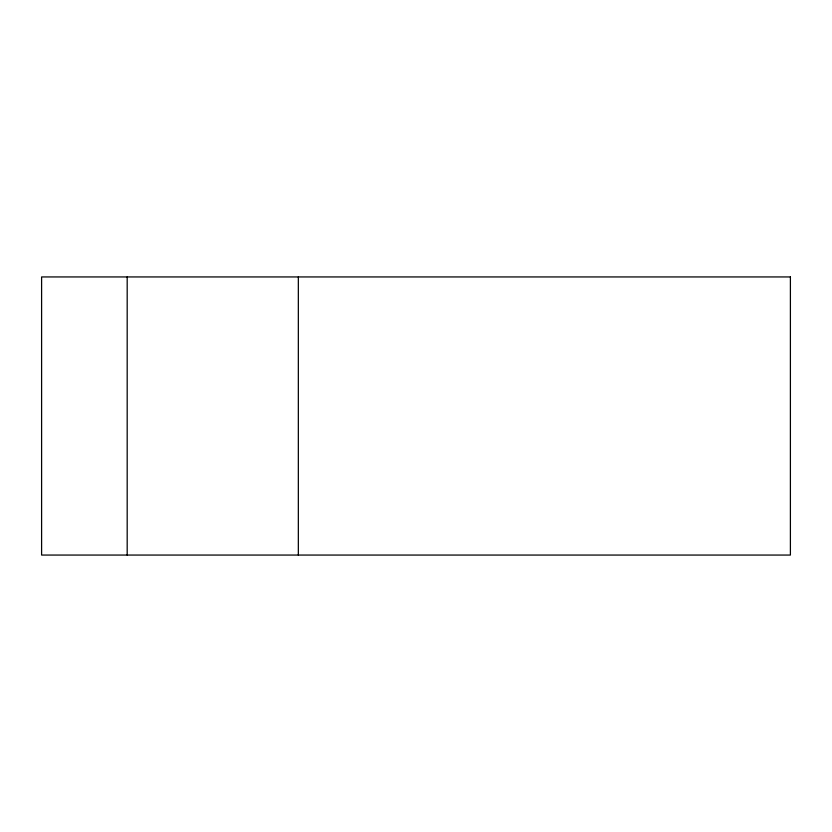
<?xml version="1.0" encoding="UTF-8"?>
<svg xmlns="http://www.w3.org/2000/svg" width="832" height="832" viewBox="0 0 832 832"><rect width="100%" height="100%" fill="white"/><g stroke="black" fill="none" stroke-linecap="round" stroke-linejoin="round"><path stroke-width="1.25" d="M298.334 276.942L298.334 555.058M127.182 276.942L127.182 555.058M790.4 276.942L41.6 276.942L41.6 555.058L790.4 555.058L790.4 276.942"/></g></svg>
